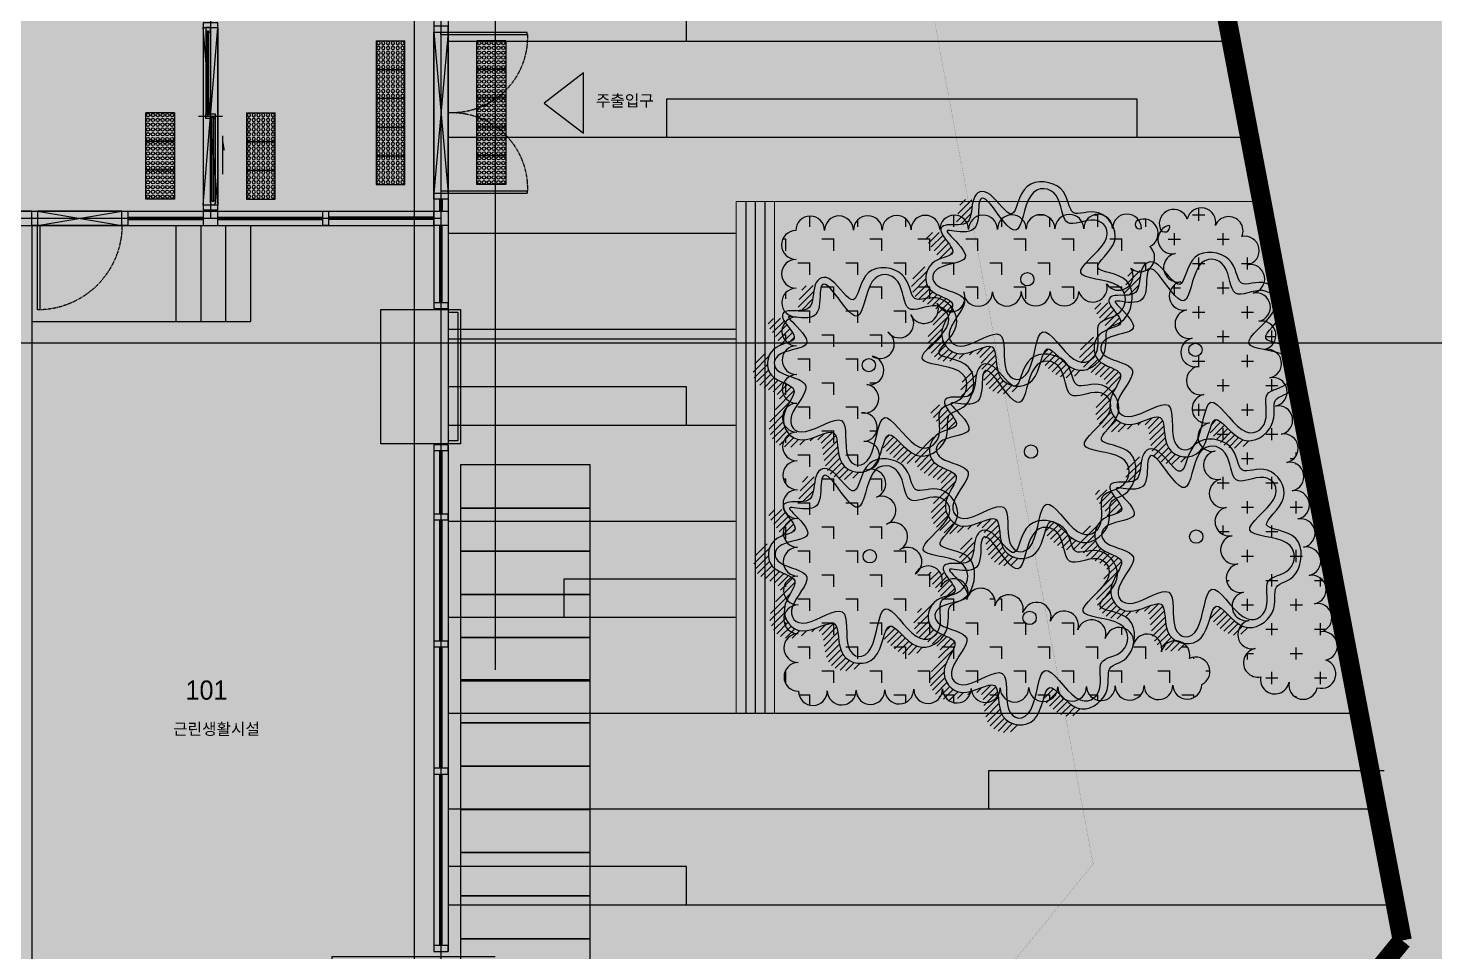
# Model space of a CAD drawing. Header units: millimetres. Extents: x -223175 to 287756, y -120611 to 352956.
# Drawn here: x 161800 to 176454, y 256287 to 265913 of the extents above; entities that cross this region are included whole.
import ezdxf
from ezdxf.enums import TextEntityAlignment as Align

# ---------------------------------------------------------------- set-up
doc = ezdxf.new("R2010")
doc.units = ezdxf.units.MM
doc.header["$LTSCALE"] = 50
for name, pattern in [('CENTER2', [1.125, 0.75, -0.125, 0.125, -0.125]), ('XREF 평면도$0$CEN', [62, 60, -1, 0, -1]), ('XREF 평면도$0$CENTER', [50.8, 31.75, -6.35, 6.35, -6.35]), ('XREF 평면도$0$DASHEDX2', [38.1, 25.4, -12.7]), ('XREF 평면도$0$HIDDEN', [0.375, 0.25, -0.125]), ('XREF 평면도$0$PHANTOM', [25, 20, -1, 1, -1, 1, -1])]:
    doc.linetypes.add(name, pattern=pattern)
for name, color, linetype in [('A-TEXT-1', 3, 'Continuous'), ('I-CL-OPEN', 1, 'Continuous'), ('I-FL-DOOR', 4, 'Continuous'), ('I-SOLID(제외영역)', 253, 'Continuous'), ('XREF 평면도$0$0-조경ha', 251, 'Continuous'), ('XREF 평면도$0$_관목_Out', 8, 'Continuous'), ('XREF 평면도$0$_관목_Plant', 42, 'Continuous'), ('XREF 평면도$0$_교목_Plant', 7, 'Continuous'), ('XREF 평면도$0$CEN', 1, 'XREF 평면도$0$CEN'), ('XREF 평면도$0$CENTER', 14, 'XREF 평면도$0$CENTER'), ('XREF 평면도$0$CON', 2, 'Continuous'), ('XREF 평면도$0$DOOR', 4, 'Continuous'), ('XREF 평면도$0$F_HAT', 8, 'Continuous'), ('XREF 평면도$0$FIN', 11, 'Continuous'), ('XREF 평면도$0$LX-XXXX', 11, 'Continuous'), ('XREF 평면도$0$SITE', 1, 'XREF 평면도$0$PHANTOM'), ('XREF 평면도$0$tc-s', 7, 'Continuous'), ('XREF 평면도$0$wal1', 4, 'Continuous'), ('XREF 평면도$0$WG', 4, 'Continuous'), ('XREF 평면도$0$WID', 4, 'Continuous'), ('XREF 평면도$0$건축한계선', 2, 'XREF 평면도$0$DASHEDX2'), ('XREF 평면도$0$재료분리대', 9, 'Continuous'), ('XREF 평면도$0$점자경고블럭', 7, 'Continuous'), ('XREF 평면도$0$점자블럭', 8, 'Continuous'), ('XREF 평면도$0$점자유도블럭', 7, 'Continuous'), ('주변', 7, 'Continuous')]:
    doc.layers.add(name, color=color, linetype=linetype)
doc.layers.add('XREF 평면도$0$0-조경pl', color=6, linetype='Continuous', lineweight=0)
doc.layers.add('XREF 평면도$0$0개선도로', color=7, linetype='Continuous', lineweight=0)
doc.styles.add('YE-TEXT', font='HY울릉도l.ttf')

# ---------------------------------------------------------------- blocks, each defined once
blk = doc.blocks.new('XREF 평면도$0$TL000031_1')
at = {"layer": 'XREF 평면도$0$tc-s'}
h = blk.add_hatch(dxfattribs=at)
h.set_pattern_fill('ANSI31', color=256, scale=0.007, angle=90, style=0)
h.set_pattern_definition([(135, (-78.947664, -14.138037), (-0.015715448, -0.015715448), [])])
h.paths.add_polyline_path([(0.5379, -0.1449), (0.5423, -0.124), (0.5424, -0.1027), (0.538, -0.0818), (0.529, -0.0624), (0.5151, -0.0455), (0.5066, -0.0393), (0.5065, -0.0558), (0.5022, -0.0767), (0.4938, -0.0961), (0.4816, -0.113), (0.4659, -0.1265), (0.4469, -0.1359), (0.4257, -0.1419), (0.4035, -0.1456), (0.3816, -0.148), (0.3611, -0.1503), (0.3433, -0.1535), (0.3293, -0.1586), (0.3204, -0.1667), (0.3173, -0.1786), (0.3191, -0.1938), (0.3243, -0.2118), (0.3316, -0.2318), (0.3396, -0.253), (0.3469, -0.2749), (0.352, -0.2967), (0.3537, -0.3177), (0.3508, -0.3372), (0.3436, -0.355), (0.3328, -0.3706), (0.319, -0.3837), (0.3028, -0.394), (0.285, -0.4011), (0.266, -0.4046), (0.2466, -0.4043), (0.2274, -0.4), (0.2086, -0.3928), (0.1904, -0.3837), (0.1731, -0.3741), (0.1568, -0.3652), (0.1419, -0.3582), (0.1285, -0.3544), (0.1169, -0.3549), (0.1072, -0.3605), (0.0988, -0.3706), (0.0914, -0.384), (0.0842, -0.3996), (0.0769, -0.4162), (0.0688, -0.4327), (0.0594, -0.448), (0.0481, -0.4609), (0.0347, -0.4706), (0.0194, -0.4769), (0.003, -0.48), (-0.0139, -0.4801), (-0.0306, -0.4772), (-0.0466, -0.4715), (-0.0612, -0.4631), (-0.0701, -0.4554), (-0.0676, -0.4626), (-0.0623, -0.4776), (-0.0559, -0.4928), (-0.048, -0.5074), (-0.038, -0.5205), (-0.0254, -0.5313), (-0.0108, -0.5397), (0.0051, -0.5454), (0.0219, -0.5483), (0.0388, -0.5482), (0.0552, -0.5451), (0.0704, -0.5388), (0.0839, -0.5291), (0.0952, -0.5162), (0.1046, -0.5009), (0.1127, -0.4844), (0.12, -0.4678), (0.1271, -0.4522), (0.1346, -0.4388), (0.1429, -0.4287), (0.1527, -0.4231), (0.1643, -0.4226), (0.1777, -0.4265), (0.1926, -0.4335), (0.2088, -0.4424), (0.2261, -0.4519), (0.2443, -0.461), (0.2631, -0.4682), (0.2824, -0.4725), (0.3018, -0.4728), (0.3207, -0.4693), (0.3386, -0.4622), (0.3547, -0.4519), (0.3685, -0.4388), (0.3793, -0.4232), (0.3865, -0.4055), (0.3894, -0.3859), (0.3878, -0.3649), (0.3826, -0.3431), (0.3753, -0.3212), (0.3673, -0.3), (0.36, -0.28), (0.3548, -0.2621), (0.353, -0.2468), (0.3561, -0.2349), (0.3651, -0.2268), (0.3791, -0.2217), (0.3969, -0.2185), (0.4174, -0.2163), (0.4393, -0.2138), (0.4614, -0.2101), (0.4826, -0.2041), (0.5016, -0.1947), (0.5174, -0.1812), (0.5295, -0.1643)])
h.paths.add_polyline_path([(-0.1034, -0.3944), (-0.1082, -0.3805), (-0.1132, -0.3686), (-0.1187, -0.3596), (-0.1255, -0.3542), (-0.1338, -0.3533), (-0.1435, -0.356), (-0.1543, -0.3616), (-0.1657, -0.3692), (-0.1774, -0.3779), (-0.1892, -0.3869), (-0.2005, -0.3953), (-0.2112, -0.4022), (-0.2222, -0.4076), (-0.2222, -0.4103), (-0.2222, -0.4238), (-0.2222, -0.4366), (-0.2214, -0.4481), (-0.2196, -0.4579), (-0.2167, -0.4659), (-0.2126, -0.4719), (-0.2074, -0.4758), (-0.201, -0.4778), (-0.1936, -0.4775), (-0.185, -0.4751), (-0.1754, -0.4704), (-0.1648, -0.4635), (-0.1534, -0.4551), (-0.1417, -0.4461), (-0.1299, -0.4374), (-0.1185, -0.4298), (-0.1078, -0.4242), (-0.0981, -0.4215), (-0.0927, -0.4221), (-0.098, -0.4093)])
h.paths.add_polyline_path([(-0.2593, -0.3149), (-0.2617, -0.3024), (-0.2661, -0.2913), (-0.2727, -0.2822), (-0.2821, -0.2754), (-0.2937, -0.2705), (-0.3071, -0.2672), (-0.3216, -0.2647), (-0.3367, -0.2627), (-0.3518, -0.2606), (-0.3663, -0.2579), (-0.3731, -0.256), (-0.3744, -0.258), (-0.379, -0.2705), (-0.3801, -0.282), (-0.3781, -0.2926), (-0.3732, -0.302), (-0.3656, -0.3102), (-0.3558, -0.317), (-0.344, -0.3223), (-0.3306, -0.3261), (-0.316, -0.3288), (-0.3009, -0.3309), (-0.2858, -0.3329), (-0.2713, -0.3354), (-0.258, -0.3388), (-0.2582, -0.3283)])
h.paths.add_polyline_path([(0.4664, 0.1766), (0.4659, 0.1973), (0.4609, 0.2175), (0.4521, 0.2366), (0.4402, 0.2542), (0.4302, 0.2651), (0.4307, 0.2448), (0.426, 0.2241), (0.4158, 0.2039), (0.4014, 0.1845), (0.3848, 0.1659), (0.3677, 0.1485), (0.3518, 0.1324), (0.3391, 0.1178), (0.3312, 0.105), (0.3301, 0.094), (0.3368, 0.085), (0.3504, 0.0774), (0.369, 0.0706), (0.3881, 0.0647), (0.4034, 0.0803), (0.4206, 0.0977), (0.4372, 0.1163), (0.4515, 0.1357), (0.4617, 0.1559)])
at = {"color": 0}
for points in [[(0.1754, 0.4703), (0.1581, 0.4803), (0.1378, 0.4883), (0.1155, 0.4939), (0.0921, 0.4966), (0.0688, 0.4961), (0.0465, 0.492), (0.0262, 0.4839), (0.0088, 0.4714), (-0.0048, 0.4545), (-0.0153, 0.4343), (-0.0234, 0.4125), (-0.0299, 0.3906), (-0.0355, 0.3701), (-0.0412, 0.3527), (-0.0476, 0.3399), (-0.0556, 0.3332), (-0.0658, 0.3337), (-0.0782, 0.3402), (-0.0924, 0.3511), (-0.1083, 0.3648), (-0.1257, 0.3795), (-0.1442, 0.3937), (-0.1638, 0.4056), (-0.184, 0.4136), (-0.2048, 0.4165), (-0.2254, 0.4145), (-0.2454, 0.4082), (-0.2641, 0.3985), (-0.281, 0.3858), (-0.2954, 0.3709), (-0.3068, 0.3544), (-0.3145, 0.337), (-0.3184, 0.3194), (-0.319, 0.3019), (-0.3176, 0.2847), (-0.315, 0.2684), (-0.3126, 0.2532), (-0.3111, 0.2394), (-0.3118, 0.2273), (-0.3157, 0.2174), (-0.3235, 0.2097), (-0.3347, 0.2036), (-0.3485, 0.1985), (-0.3642, 0.1934), (-0.3807, 0.1876), (-0.3975, 0.1803), (-0.4135, 0.1708), (-0.4281, 0.1582), (-0.4405, 0.1421), (-0.4503, 0.123), (-0.4572, 0.102), (-0.461, 0.0799), (-0.4613, 0.0576), (-0.458, 0.036), (-0.4507, 0.016), (-0.4391, -0.0014), (-0.4232, -0.0157), (-0.4043, -0.0272), (-0.3838, -0.0365), (-0.3632, -0.0443), (-0.344, -0.0513), (-0.3277, -0.058), (-0.3158, -0.0653), (-0.3097, -0.0736), (-0.3105, -0.0835), (-0.3172, -0.0948), (-0.3284, -0.1073), (-0.3426, -0.1206), (-0.3585, -0.1345), (-0.3746, -0.1487), (-0.3895, -0.1628), (-0.4017, -0.1766), (-0.4101, -0.1898), (-0.4147, -0.2023), (-0.4159, -0.2138), (-0.4138, -0.2244), (-0.4089, -0.2338), (-0.4014, -0.242), (-0.3916, -0.2488), (-0.3798, -0.2541), (-0.3663, -0.2579), (-0.3518, -0.2606), (-0.3367, -0.2627), (-0.3216, -0.2647), (-0.3071, -0.2672), (-0.2937, -0.2705), (-0.2821, -0.2754), (-0.2727, -0.2822), (-0.2661, -0.2913), (-0.2617, -0.3024), (-0.2593, -0.3149), (-0.2582, -0.3283), (-0.2579, -0.342), (-0.258, -0.3556), (-0.2579, -0.3684), (-0.2572, -0.3799), (-0.2554, -0.3897), (-0.2524, -0.3976), (-0.2483, -0.4036), (-0.2431, -0.4076), (-0.2368, -0.4095), (-0.2293, -0.4093), (-0.2208, -0.4069), (-0.2112, -0.4022), (-0.2005, -0.3953), (-0.1892, -0.3869), (-0.1774, -0.3779), (-0.1657, -0.3692), (-0.1543, -0.3616), (-0.1435, -0.356), (-0.1338, -0.3533), (-0.1255, -0.3542), (-0.1187, -0.3596), (-0.1132, -0.3686), (-0.1082, -0.3805), (-0.1034, -0.3944), (-0.098, -0.4093), (-0.0917, -0.4246), (-0.0838, -0.4392), (-0.0737, -0.4523), (-0.0612, -0.4631), (-0.0466, -0.4715), (-0.0306, -0.4772), (-0.0139, -0.4801), (0.003, -0.48), (0.0194, -0.4769), (0.0347, -0.4706), (0.0481, -0.4609), (0.0594, -0.448), (0.0688, -0.4327), (0.0769, -0.4162), (0.0842, -0.3996), (0.0914, -0.384), (0.0988, -0.3706), (0.1072, -0.3605), (0.1169, -0.3549), (0.1285, -0.3544), (0.1419, -0.3582), (0.1568, -0.3652), (0.1731, -0.3741), (0.1904, -0.3837), (0.2086, -0.3928), (0.2274, -0.4), (0.2466, -0.4043), (0.266, -0.4046), (0.285, -0.4011), (0.3028, -0.394), (0.319, -0.3837), (0.3328, -0.3706), (0.3436, -0.355), (0.3508, -0.3372), (0.3537, -0.3177), (0.352, -0.2967), (0.3469, -0.2749), (0.3396, -0.253), (0.3316, -0.2318), (0.3243, -0.2118), (0.3191, -0.1938), (0.3173, -0.1786), (0.3204, -0.1667), (0.3293, -0.1586), (0.3433, -0.1535), (0.3611, -0.1503), (0.3816, -0.148), (0.4035, -0.1456), (0.4257, -0.1419), (0.4469, -0.1359), (0.4659, -0.1265), (0.4816, -0.113), (0.4938, -0.0961), (0.5022, -0.0767), (0.5065, -0.0558), (0.5066, -0.0344), (0.5023, -0.0136), (0.4932, 0.0058), (0.4793, 0.0227), (0.4607, 0.0364), (0.4386, 0.0474), (0.4148, 0.0562), (0.3911, 0.0637), (0.369, 0.0706), (0.3504, 0.0774), (0.3368, 0.085), (0.3301, 0.094), (0.3312, 0.105), (0.3391, 0.1178), (0.3518, 0.1324), (0.3677, 0.1485), (0.3848, 0.1659), (0.4014, 0.1845), (0.4158, 0.2039), (0.426, 0.2241), (0.4307, 0.2448), (0.4302, 0.2655), (0.4251, 0.2857), (0.4163, 0.3048), (0.4044, 0.3224), (0.3902, 0.3379), (0.3742, 0.3508), (0.3573, 0.3606), (0.34, 0.367), (0.3228, 0.3705), (0.306, 0.3721), (0.2899, 0.3725), (0.2748, 0.3726), (0.2611, 0.3732), (0.2491, 0.3752), (0.2391, 0.3793), (0.2313, 0.3863), (0.225, 0.3956), (0.2194, 0.4069), (0.2139, 0.4194), (0.2075, 0.4325), (0.1994, 0.4458), (0.189, 0.4586)], [(0.1548, 0.4399), (0.1418, 0.4503), (0.1264, 0.4582), (0.1096, 0.4631), (0.092, 0.4646), (0.0744, 0.4622), (0.0576, 0.4555), (0.0422, 0.444), (0.0292, 0.4273), (0.0189, 0.4053), (0.011, 0.3796), (0.0045, 0.3519), (-0.0011, 0.3244), (-0.0067, 0.2988), (-0.0131, 0.2771), (-0.0209, 0.2613), (-0.031, 0.2532), (-0.0438, 0.254), (-0.0592, 0.2626), (-0.0765, 0.277), (-0.0955, 0.2951), (-0.1155, 0.3152), (-0.1361, 0.3351), (-0.1568, 0.353), (-0.1772, 0.367), (-0.1968, 0.3755), (-0.2151, 0.3786), (-0.232, 0.3771), (-0.2469, 0.3714), (-0.2595, 0.3622), (-0.2695, 0.35), (-0.2765, 0.3355), (-0.2802, 0.3192), (-0.2804, 0.3018), (-0.278, 0.2837), (-0.274, 0.2655), (-0.2695, 0.2476), (-0.2657, 0.2306), (-0.2635, 0.2148), (-0.2641, 0.201), (-0.2685, 0.1894), (-0.2775, 0.1805), (-0.2904, 0.1736), (-0.3063, 0.1682), (-0.3242, 0.1634), (-0.3431, 0.1586), (-0.362, 0.153), (-0.38, 0.146), (-0.3961, 0.1367), (-0.4095, 0.1248), (-0.4196, 0.1106), (-0.4262, 0.0948), (-0.429, 0.0781), (-0.4276, 0.0612), (-0.4218, 0.0448), (-0.4112, 0.0294), (-0.3955, 0.0159), (-0.3748, 0.0045), (-0.3505, -0.0049), (-0.3244, -0.0131), (-0.2985, -0.0205), (-0.2744, -0.0279), (-0.2542, -0.0357), (-0.2394, -0.0445), (-0.2321, -0.055), (-0.2335, -0.0675), (-0.2423, -0.0818), (-0.2569, -0.0972), (-0.2756, -0.1133), (-0.2965, -0.1297), (-0.3181, -0.1457), (-0.3384, -0.1609), (-0.3559, -0.1747), (-0.3691, -0.1868), (-0.378, -0.1972), (-0.3827, -0.2059), (-0.3838, -0.2132), (-0.3813, -0.219), (-0.3756, -0.2235), (-0.3669, -0.2268), (-0.3557, -0.2291), (-0.3421, -0.2304), (-0.3269, -0.2312), (-0.3107, -0.2319), (-0.2942, -0.2331), (-0.2782, -0.2352), (-0.2633, -0.2387), (-0.2502, -0.2441), (-0.2397, -0.2518), (-0.2322, -0.2621), (-0.2274, -0.2746), (-0.2249, -0.2886), (-0.2242, -0.3034), (-0.2248, -0.3184), (-0.2262, -0.3329), (-0.228, -0.3463), (-0.2296, -0.3579), (-0.2307, -0.3671), (-0.231, -0.3739), (-0.2302, -0.3782), (-0.2283, -0.38), (-0.2249, -0.3793), (-0.22, -0.3761), (-0.2132, -0.3703), (-0.2044, -0.3621), (-0.1936, -0.3515), (-0.1811, -0.3394), (-0.1676, -0.3269), (-0.1535, -0.315), (-0.1394, -0.3048), (-0.1259, -0.2973), (-0.1135, -0.2936), (-0.1028, -0.2947), (-0.0942, -0.3013), (-0.0872, -0.3126), (-0.0815, -0.3276), (-0.0766, -0.345), (-0.0718, -0.3637), (-0.0668, -0.3827), (-0.061, -0.4007), (-0.0539, -0.4167), (-0.0452, -0.4296), (-0.0351, -0.4393), (-0.0241, -0.4455), (-0.0125, -0.4483), (-0.0007, -0.4476), (0.0108, -0.4432), (0.0217, -0.4351), (0.0315, -0.4231), (0.0399, -0.4075), (0.0474, -0.3893), (0.0543, -0.3697), (0.0612, -0.3502), (0.0685, -0.332), (0.0767, -0.3163), (0.0863, -0.3046), (0.0978, -0.2981), (0.1115, -0.2977), (0.127, -0.3025), (0.1441, -0.3112), (0.1623, -0.3223), (0.1813, -0.3347), (0.2005, -0.347), (0.2196, -0.3577), (0.2382, -0.3657), (0.2558, -0.3698), (0.2721, -0.3699), (0.2865, -0.3664), (0.2986, -0.3592), (0.308, -0.3487), (0.3141, -0.3351), (0.3165, -0.3185), (0.3147, -0.2991), (0.3086, -0.2772), (0.2994, -0.2537), (0.2886, -0.2295), (0.2777, -0.2055), (0.2682, -0.1826), (0.2615, -0.1617), (0.2592, -0.1438), (0.2628, -0.1297), (0.2733, -0.1202), (0.2897, -0.1144), (0.3106, -0.1113), (0.3345, -0.1099), (0.3601, -0.1091), (0.3857, -0.1079), (0.41, -0.1052), (0.4316, -0.0999), (0.4492, -0.0914), (0.4623, -0.0801), (0.4708, -0.0667), (0.4744, -0.052), (0.4728, -0.0367), (0.4659, -0.0215), (0.4534, -0.0073), (0.4352, 0.0052), (0.4112, 0.0156), (0.3833, 0.0242), (0.3535, 0.0317), (0.3239, 0.0386), (0.2965, 0.0456), (0.2734, 0.0533), (0.2567, 0.0624), (0.2484, 0.0735), (0.25, 0.0871), (0.2599, 0.1028), (0.2761, 0.1203), (0.2966, 0.1392), (0.3191, 0.159), (0.3415, 0.1794), (0.3619, 0.1998), (0.378, 0.22), (0.3882, 0.2395), (0.3927, 0.2579), (0.3922, 0.2751), (0.3874, 0.2906), (0.3788, 0.3043), (0.3671, 0.3158), (0.3531, 0.3248), (0.3373, 0.331), (0.3205, 0.3344), (0.303, 0.3355), (0.2853, 0.3352), (0.268, 0.3343), (0.2515, 0.3335), (0.2362, 0.3337), (0.2227, 0.3357), (0.2113, 0.3403), (0.2025, 0.348), (0.1955, 0.3585), (0.1898, 0.3709), (0.1846, 0.3848), (0.1792, 0.3993), (0.1729, 0.4137), (0.165, 0.4275)]]:
    blk.add_lwpolyline(points, close=True, dxfattribs=at)
blk.add_circle((0, 0), 0.0315)
blk = doc.blocks.new('XREF 평면도$0$1층조경')
at = {"layer": 'XREF 평면도$0$_관목_Plant'}
h = blk.add_hatch(dxfattribs=at)
h.set_pattern_fill('KYOPCHOL', color=256, scale=1000, style=0)
h.set_pattern_definition([(0, (-71433.13, -101284.68), (250, 250), [125, -375]), (90, (-71308.13, -101409.68), (-250, 250), [125, -375])])
edge = h.paths.add_edge_path()
edge.add_arc((101814, 162440), 150, 0.3671, 180.3671)
edge.add_arc((101514, 162438), 150, 0.3671, 180.3671)
edge.add_arc((101214, 162436), 150, 0.3671, 180.3671)
edge.add_arc((100914, 162434), 150, 0.3671, 180.3671)
edge.add_arc((100614, 162432), 150, 0.3671, 180.3671)
edge.add_arc((100314, 162430), 150, 0.3671, 180.3671)
edge.add_arc((100014, 162429), 150, 0.3671, 180.3671)
edge.add_arc((99714, 162427), 150, 0.3671, 180.3671)
edge.add_arc((99414, 162425), 150, 0.3671, 180.3671)
edge.add_arc((99114, 162423), 150, 0.3671, 180.3671)
edge.add_arc((98814, 162421), 150, 0.3671, 180.3671)
edge.add_arc((98514, 162419), 150, 0.3671, 180.3671)
edge.add_arc((98365, 162268), 150, 90.3387, 270.3387)
edge.add_arc((98366, 161968), 150, 90.3387, 270.3387)
edge.add_arc((98368, 161668), 150, 90.3387, 270.3387)
edge.add_arc((98370, 161368), 150, 90.3387, 270.3387)
edge.add_arc((98372, 161068), 150, 90.3387, 270.3387)
edge.add_arc((98374, 160768), 150, 90.3387, 270.3387)
edge.add_arc((98375, 160468), 150, 90.3387, 270.3387)
edge.add_arc((98377, 160168), 150, 90.3387, 270.3387)
edge.add_arc((98379, 159868), 150, 90.3387, 270.3387)
edge.add_arc((98381, 159568), 150, 90.3387, 270.3387)
edge.add_arc((98382, 159268), 150, 90.3387, 270.3387)
edge.add_arc((98384, 158968), 150, 90.3387, 270.3387)
edge.add_arc((98386, 158668), 150, 90.3387, 270.3387)
edge.add_arc((98388, 158368), 150, 90.3387, 270.3387)
edge.add_arc((98390, 158068), 150, 90.3387, 270.3387)
edge.add_arc((98391, 157768), 150, 90.3387, 270.3387)
edge.add_arc((98542, 157621), 150, 180.9566, 0.9566)
edge.add_arc((98842, 157626), 150, 180.9566, 0.9566)
edge.add_arc((99142, 157631), 150, 180.9566, 0.9566)
edge.add_arc((99442, 157636), 150, 180.9566, 0.9566)
edge.add_arc((99742, 157641), 150, 180.9566, 0.9566)
edge.add_arc((100042, 157646), 150, 180.9566, 0.9566)
edge.add_arc((100342, 157651), 150, 180.9566, 0.9566)
edge.add_arc((100642, 157656), 150, 180.9566, 0.9566)
edge.add_arc((100942, 157661), 150, 180.9566, 0.9566)
edge.add_arc((101242, 157666), 150, 180.9566, 0.9566)
edge.add_arc((101542, 157671), 150, 180.9566, 0.9566)
edge.add_arc((101842, 157676), 150, 180.9566, 0.9566)
edge.add_arc((102142, 157681), 150, 180.9566, 0.9566)
edge.add_arc((102442, 157686), 150, 180.9566, 0.9566)
edge.add_arc((102528, 157824), 150, 295.2582, 115.2582)
edge.add_arc((102318, 157994), 150, 346.6589, 166.6589)
edge.add_arc((102026, 158063), 150, 346.6589, 166.6589)
edge.add_arc((101734, 158133), 150, 346.6589, 166.6589)
edge.add_arc((101445, 158213), 150, 342.3303, 162.3303)
edge.add_arc((101159, 158304), 150, 342.3303, 162.3303)
edge.add_arc((100873, 158395), 150, 342.3303, 162.3303)
edge.add_arc((100584, 158474), 150, 347.1365, 167.1365)
edge.add_arc((100292, 158540), 150, 347.1365, 167.1365)
edge.add_arc((100011, 158640), 150, 333.716, 153.716)
edge.add_arc((99742, 158773), 150, 333.716, 153.716)
edge.add_arc((99528, 158967), 150, 302.1678, 122.1678)
edge.add_arc((99379, 159227), 150, 297.4202, 117.4202)
edge.add_arc((99257, 159500), 150, 290.5985, 110.5985)
edge.add_arc((99151, 159781), 150, 290.5985, 110.5985)
edge.add_arc((99086, 160071), 150, 274.6712, 94.6712)
edge.add_arc((99062, 160370), 150, 274.6712, 94.6712)
edge.add_arc((99077, 160667), 150, 259.6262, 79.6262)
edge.add_arc((99131, 160962), 150, 259.6262, 79.6262)
edge.add_arc((99240, 161235), 150, 236.7429, 56.7429)
edge.add_arc((99442, 161451), 150, 217.0205, 37.0205)
edge.add_arc((99699, 161601), 150, 203.35, 23.35)
edge.add_arc((99975, 161720), 150, 203.35, 23.35)
edge.add_arc((100263, 161780), 150, 180.3813, 0.3813)
edge.add_arc((100563, 161782), 150, 180.3813, 0.3813)
edge.add_arc((100863, 161783), 150, 180.0279, 0.0279)
edge.add_arc((101163, 161783), 150, 180.0279, 0.0279)
edge.add_arc((101457, 161823), 150, 195.5378, 15.5378)
edge.add_arc((101727, 161946), 150, 213.1033, 33.1033)
edge.add_arc((101952, 162140), 150, 228.5874, 48.5874)
edge.add_arc((101988, 162388), 150, 294.9167, 114.9167)
edge.add_arc((101944, 162483), 46, 114.9167, 294.9167)
h = blk.add_hatch(dxfattribs=at)
h.set_pattern_fill('CROSS', color=256, scale=40, style=0)
h.set_pattern_definition([(0, (-71433.13, -101284.68), (254, 254), [127, -381]), (90, (-71369.63, -101348.18), (-254, 254), [127, -381])])
edge = h.paths.add_edge_path()
edge.add_arc((102286, 162326), 150, 101.4213, 281.4213)
edge.add_arc((102346, 162032), 150, 101.4213, 281.4213)
edge.add_arc((102405, 161738), 150, 101.4213, 281.4213)
edge.add_arc((102465, 161444), 150, 101.4213, 281.4213)
edge.add_arc((102524, 161150), 150, 101.4213, 281.4213)
edge.add_arc((102583, 160856), 150, 101.4213, 281.4213)
edge.add_arc((102643, 160562), 150, 101.4213, 281.4213)
edge.add_arc((102702, 160268), 150, 101.4213, 281.4213)
edge.add_arc((102762, 159974), 150, 101.4213, 281.4213)
edge.add_arc((102821, 159680), 150, 101.4213, 281.4213)
edge.add_arc((102880, 159386), 150, 101.4213, 281.4213)
edge.add_arc((102940, 159092), 150, 101.4213, 281.4213)
edge.add_arc((102999, 158797), 150, 101.4213, 281.4213)
edge.add_arc((103059, 158503), 150, 101.4213, 281.4213)
edge.add_arc((103118, 158209), 150, 101.4213, 281.4213)
edge.add_arc((103177, 157915), 150, 101.4213, 281.4213)
edge.add_arc((103354, 157740), 150, 169.1289, 349.1289)
edge.add_arc((103649, 157683), 150, 169.1289, 349.1289)
edge.add_arc((103841, 157798), 150, 252.7234, 72.7234)
edge.add_arc((103856, 158089), 150, 281.1946, 101.1946)
edge.add_arc((103798, 158383), 150, 281.1946, 101.1946)
edge.add_arc((103740, 158677), 150, 281.1946, 101.1946)
edge.add_arc((103682, 158972), 150, 281.1946, 101.1946)
edge.add_arc((103623, 159266), 150, 281.1946, 101.1946)
edge.add_arc((103565, 159560), 150, 281.1946, 101.1946)
edge.add_arc((103507, 159854), 150, 281.1946, 101.1946)
edge.add_arc((103449, 160149), 150, 281.1946, 101.1946)
edge.add_arc((103390, 160443), 150, 281.1946, 101.1946)
edge.add_arc((103332, 160737), 150, 281.1946, 101.1946)
edge.add_arc((103274, 161032), 150, 281.1946, 101.1946)
edge.add_arc((103216, 161326), 150, 281.1946, 101.1946)
edge.add_arc((103157, 161620), 150, 281.1946, 101.1946)
edge.add_arc((103099, 161915), 150, 281.1946, 101.1946)
edge.add_arc((103041, 162209), 150, 281.1946, 101.1946)
edge.add_arc((102873, 162414), 150, 337.4035, 157.4035)
edge.add_arc((102588, 162504), 150, 347.4097, 167.4097)
edge.add_arc((102300, 162488), 150, 18.8759, 198.8759)
edge.add_arc((102207, 162456), 52, 198.8759, 18.8759)
at = {"layer": 'XREF 평면도$0$0-조경ha'}
for p, q in [((97842, 162722), (97842, 157391)), ((97942, 162722), (97942, 157391)), ((98042, 162722), (98042, 157391))]:
    blk.add_line(p, q, dxfattribs=at)
for points in [[(97227, 164391), (97227, 164791), (94742, 164791)], [(94741, 164391), (102868, 164391)], [(97020, 163391), (97020, 163791), (101915, 163791), (101915, 163391)], [(94741, 163391), (103055, 163391)], [(94741, 162391), (97742, 162391)], [(94741, 161391), (97742, 161391)], [(97227, 160391), (97227, 160791), (94741, 160791)], [(94741, 160391), (97742, 160391)], [(94741, 159391), (97742, 159391)], [(95952, 158391), (95952, 158791), (97742, 158791)], [(94741, 158391), (97742, 158391)], [(94741, 157391), (104209, 157391)], [(100375, 156391), (100375, 156791), (104494, 156791)], [(94741, 156391), (104407, 156391)], [(97227, 155391), (97227, 155791), (94741, 155791)], [(94741, 155391), (104607, 155391)]]:
    blk.add_lwpolyline(points, dxfattribs=at)
at = {"layer": 'XREF 평면도$0$0-조경pl'}
blk.add_line((98142, 162722), (98142, 157391), dxfattribs=at)
blk.add_lwpolyline([(103180, 162722), (97742, 162722), (97742, 157391), (104209, 157391, -0.00217)], format="xyb", close=True, dxfattribs=at)
at = {"layer": 'XREF 평면도$0$_관목_Out'}
for points in [[(101964, 162441, 1), (101664, 162439, 1), (101364, 162437, 1), (101064, 162435, 1), (100764, 162433, 1), (100464, 162431, 1), (100164, 162429, 1), (99864, 162428, 1), (99564, 162426, 1), (99264, 162424, 1), (98964, 162422, 1), (98664, 162420, 1), (98364, 162418, 1), (98364, 162418, 1), (98366, 162118, 1), (98367, 161818, 1), (98369, 161518, 1), (98371, 161218, 1), (98373, 160918, 1), (98374, 160618, 1), (98376, 160318, 1), (98378, 160018, 1), (98380, 159718, 1), (98382, 159418, 1), (98383, 159118, 1), (98385, 158818, 1), (98387, 158518, 1), (98389, 158218, 1), (98390, 157918, 1), (98392, 157618, 1), (98392, 157618, 1), (98692, 157623, 1), (98992, 157628, 1), (99292, 157633, 1), (99592, 157638, 1), (99892, 157643, 1), (100192, 157648, 1), (100492, 157653, 1), (100792, 157658, 1), (101092, 157663, 1), (101392, 157668, 1), (101692, 157673, 1), (101992, 157678, 1), (102292, 157683, 1), (102592, 157688, 1), (102592, 157688, 1), (102464, 157959, 1), (102464, 157959, 1), (102172, 158029, 1), (101880, 158098, 1), (101588, 158167, 1), (101588, 158167, 1), (101302, 158258, 1), (101016, 158349, 1), (100730, 158440, 1), (100730, 158440, 1), (100438, 158507, 1), (100145, 158574, 1), (100145, 158574, 1), (99876, 158707, 1), (99607, 158840, 1), (99607, 158840, 1), (99448, 159094, 1), (99448, 159094, 1), (99310, 159360, 1), (99310, 159360, 1), (99204, 159641, 1), (99098, 159921, 1), (99098, 159921, 1), (99074, 160220, 1), (99050, 160519, 1), (99050, 160519, 1), (99104, 160815, 1), (99158, 161110, 1), (99158, 161110, 1), (99322, 161361, 1), (99322, 161361, 1), (99562, 161541, 1), (99562, 161541, 1), (99837, 161660, 1), (100113, 161779, 1), (100113, 161779, 1), (100413, 161781, 1), (100713, 161783, 1), (100713, 161783, 1), (101013, 161783, 1), (101313, 161783, 1), (101313, 161783, 1), (101602, 161864, 1), (101602, 161864, 1), (101853, 162027, 1), (101853, 162027, 1), (102051, 162252, 1), (102051, 162252, 1), (101925, 162525, 1)], [(102257, 162473, 1), (102316, 162179, 1), (102375, 161885, 1), (102435, 161591, 1), (102494, 161297, 1), (102554, 161003, 1), (102613, 160709, 1), (102672, 160415, 1), (102732, 160121, 1), (102791, 159827, 1), (102851, 159533, 1), (102910, 159239, 1), (102969, 158945, 1), (103029, 158650, 1), (103088, 158356, 1), (103148, 158062, 1), (103207, 157768, 1), (103207, 157768, 1), (103502, 157712, 1), (103796, 157655, 1), (103796, 157655, 1), (103885, 157942, 1), (103885, 157942, 1), (103827, 158236, 1), (103769, 158530, 1), (103711, 158824, 1), (103652, 159119, 1), (103594, 159413, 1), (103536, 159707, 1), (103478, 160002, 1), (103419, 160296, 1), (103361, 160590, 1), (103303, 160885, 1), (103245, 161179, 1), (103187, 161473, 1), (103128, 161767, 1), (103070, 162062, 1), (103012, 162356, 1), (103012, 162356, 1), (102735, 162471, 1), (102735, 162471, 1), (102442, 162537, 1), (102442, 162537, 1), (102158, 162440, 1)]]:
    blk.add_lwpolyline(points, format="xyb", close=True, dxfattribs=at)
at = {"layer": 'XREF 평면도$0$_교목_Plant', "xscale": 2200, "yscale": 2200, "zscale": 2200, "rotation": 270}
for p in [(100776, 161911), (102527, 161176), (99125, 161016), (100814, 160115), (102536, 159229), (99134, 159024), (100800, 158382)]:
    blk.add_blockref('XREF 평면도$0$TL000031_1', p, dxfattribs=at)
blk = doc.blocks.new('XREF 평면도$0$자동문1')
at = {"layer": 'I-CL-OPEN'}
blk.add_lwpolyline([(72756, 61204), (74606, 61204), (72756, 61354), (74606, 61354), (72756, 61204)], dxfattribs=at)
at = {"layer": 'I-FL-DOOR', "color": 1}
blk.add_line((73681, 61154), (73681, 61404), dxfattribs=at)
at = {"layer": 'I-FL-DOOR'}
for p, q in [((74606, 61354), (72756, 61354)), ((72806, 61279), (73656, 61279)), ((73706, 61329), (74556, 61329)), ((74556, 61279), (73706, 61279)), ((72756, 61204), (74606, 61204)), ((72806, 61229), (73656, 61229))]:
    blk.add_line(p, q, dxfattribs=at)
at = {"layer": 'I-FL-DOOR', "color": 252}
blk.add_lwpolyline([(73885, 61404), (73935, 61404), (74285, 61404)], dxfattribs=at)
at = {"layer": 'I-FL-DOOR'}
for points in [[(72806, 61260), (72806, 61279), (72756, 61279), (72756, 61229), (72806, 61229), (72806, 61248)], [(73706, 61298), (73706, 61279), (73656, 61279), (73656, 61329), (73706, 61329), (73706, 61310)], [(73656, 61260), (73656, 61279), (73706, 61279), (73706, 61229), (73656, 61229), (73656, 61248)]]:
    blk.add_lwpolyline(points, dxfattribs=at)
at = {"layer": 'I-FL-DOOR', "color": 252}
for points in [[(73671, 61248), (72791, 61248), (72791, 61260), (73671, 61260)], [(74571, 61298), (73691, 61298), (73691, 61310), (74571, 61310)]]:
    blk.add_lwpolyline(points, close=True, dxfattribs=at)
at = {"layer": 'I-FL-DOOR'}
blk.add_lwpolyline([(74556, 61310), (74556, 61329), (74581, 61329, -1), (74581, 61279), (74556, 61279), (74556, 61298)], format="xyb", dxfattribs=at)
at = {"layer": 'I-FL-DOOR', "color": 252}
blk.add_solid([(73885, 61404), (74035, 61404), (73885, 61404), (74035, 61429)], dxfattribs=at)
at = {"layer": 'XREF 평면도$0$DOOR'}
for points in [[(72706, 61204), (72756, 61204), (72756, 61354), (72706, 61354)], [(74606, 61204), (74656, 61204), (74656, 61354), (74606, 61354)]]:
    blk.add_lwpolyline(points, close=True, dxfattribs=at)
blk = doc.blocks.new('XREF 평면도$0$근생출입구-2')
at = {"layer": 'I-CL-OPEN'}
blk.add_lwpolyline([(886253, 245402), (884573, 245402), (886253, 245552), (884573, 245552), (886253, 245402)], dxfattribs=at)
at = {"layer": 'I-FL-DOOR', "color": 4, "linetype": 'Continuous'}
for p, q in [((884573, 245477), (884573, 244577)), ((884598, 245477), (884573, 245477)), ((884598, 245477), (884598, 244577)), ((886228, 245477), (886228, 244577)), ((886228, 245477), (886253, 245477)), ((886253, 245477), (886253, 244577)), ((884598, 244577), (884573, 244577)), ((886228, 244577), (886253, 244577))]:
    blk.add_line(p, q, dxfattribs=at)
at = {"layer": 'I-FL-DOOR', "color": 1, "linetype": 'CENTER2', "lineweight": -3}
for centre, start, end in [((884628, 245363), 267.8766, 2.8221), ((886199, 245363), 177.1779, 272.1234)]:
    blk.add_arc(centre, 787, start, end, dxfattribs=at)
at = {"layer": 'XREF 평면도$0$WID', "elevation": 0}
for points in [[(884513, 245402), (884513, 245552), (884573, 245552), (884573, 245402)], [(886313, 245402), (886313, 245552), (886253, 245552), (886253, 245402)]]:
    blk.add_lwpolyline(points, close=True, dxfattribs=at)
at = {"layer": 'XREF 평면도$0$재료분리대'}
for p, q in [((886253, 245552), (884573, 245552)), ((886253, 245402), (884573, 245402))]:
    blk.add_line(p, q, dxfattribs=at)
blk = doc.blocks.new('XREF 평면도$0$A$C19973816')
at = {"layer": 'XREF 평면도$0$점자경고블럭', "color": 12}
for p, q in [((0, 300), (0, 0)), ((0, 300), (300, 300)), ((300, 300), (300, 0)), ((300, 0), (0, 0))]:
    blk.add_line(p, q, dxfattribs=at)
at = {"layer": 'XREF 평면도$0$점자경고블럭', "color": 253}
for centre in [(25, 275), (25, 225), (25, 175), (75, 275), (75, 225), (75, 175), (125, 275), (125, 225), (125, 175), (175, 275), (175, 225), (175, 175), (225, 275), (225, 225), (225, 175), (275, 275), (275, 225), (275, 175), (25, 125), (25, 75), (25, 25), (75, 125), (75, 75), (75, 25), (125, 125), (125, 75), (125, 25), (175, 125), (175, 75), (175, 25), (225, 125), (225, 75), (225, 25), (275, 125), (275, 75), (275, 25)]:
    blk.add_circle(centre, 17.5, dxfattribs=at)
blk = doc.blocks.new('XREF 평면도$0$장애인점자블럭')
at = {"layer": 'XREF 평면도$0$점자유도블럭', "xscale": -1, "rotation": 180}
blk.add_blockref('XREF 평면도$0$A$C19973816', (0, 0), dxfattribs=at)
blk = doc.blocks.new('XREF 평면도$0$근생문')
at = {"layer": 'I-CL-OPEN'}
blk.add_lwpolyline([(127404, 231303), (128284, 231303), (127404, 231153), (128284, 231153), (127404, 231303)], dxfattribs=at)
at = {"layer": 'I-FL-DOOR', "color": 4, "linetype": 'Continuous'}
blk.add_lwpolyline([(128259, 231153), (128259, 230273), (128284, 230273), (128284, 231153), (128259, 231153)], dxfattribs=at)
at = {"layer": 'I-FL-DOOR', "color": 1, "linetype": 'CENTER2', "lineweight": -3}
blk.add_arc((128284, 231153), 880, 180, 268.3721, dxfattribs=at)
at = {"layer": 'XREF 평면도$0$WID'}
for points in [[(127344, 231153), (127404, 231153), (127404, 231303), (127344, 231303)], [(128284, 231153), (128344, 231153), (128344, 231303), (128284, 231303)]]:
    blk.add_lwpolyline(points, close=True, dxfattribs=at)
at = {"layer": 'XREF 평면도$0$재료분리대'}
for p, q in [((128284, 231303), (127404, 231303)), ((127404, 231153), (128284, 231153))]:
    blk.add_line(p, q, dxfattribs=at)

msp = doc.modelspace()

# ---------------------------------------------------------------- hatches: boundary and pattern name
at = {"layer": 'I-SOLID(제외영역)', "ltscale": 0.5}
h = msp.add_hatch(color=253, dxfattribs=at)
h.dxf.hatch_style = 1
h.paths.add_polyline_path([(107817.9932, 312724.6809), (107817.9932, 244617.0602), (184614.5896, 244617.0602), (184614.5896, 312724.6809)])
h.paths.add_polyline_path([(143274.9138, 271631.6924), (140474.9138, 271631.6924), (140474.9138, 278831.6924), (143274.9138, 278831.6924), (143274.9138, 284356.6924), (147974.9138, 284356.6924), (147974.9138, 283111.6924), (148824.9138, 283111.6924), (148824.9138, 278581.6924), (146104.9138, 278581.6924), (146104.9138, 278331.6924), (154149.9138, 278331.6924), (154149.9138, 276381.6924), (166174.9138, 276381.6924), (166174.9138, 273881.6924), (154149.9138, 273881.6924), (154149.9138, 272131.6924), (145764.9138, 272131.6924), (145764.9138, 271881.6924), (148624.9138, 271881.6924), (148574.9138, 271756.6924), (148574.9138, 267351.6924), (147974.9138, 267351.6924), (147974.9138, 266231.6924), (145564.9138, 266231.6924), (145564.9138, 265981.6924), (143274.9138, 265981.6924), (143274.9138, 266231.6924)], flags=16)
h.paths.add_polyline_path([(132374.9138, 271631.6924), (137044.9138, 271631.6924), (137044.9138, 270991.6924), (137274.9138, 270991.6924), (137274.9138, 269231.6924), (138074.9138, 269231.6924), (138074.9138, 265981.6924), (133724.9138, 265981.6924), (133724.9138, 269031.6924), (132374.9138, 269031.6924)], flags=16)
at = {"layer": 'XREF 평면도$0$F_HAT', "ltscale": 10}
h = msp.add_hatch(dxfattribs=at)
h.set_pattern_fill('EARTH', color=256, scale=200, style=0)
h.set_pattern_definition([(0, (-162118.8, 210702.1), (1270, 1270), [1270, -1270]), (0, (-162118.8, 211178.4), (1270, 1270), [1270, -1270]), (0, (-162118.8, 211654.6), (1270, 1270), [1270, -1270]), (90, (-161960.1, 211813.4), (-1270, 1270), [1270, -1270]), (90, (-161483.8, 211813.4), (-1270, 1270), [1270, -1270]), (90, (-161007.6, 211813.4), (-1270, 1270), [1270, -1270])])
edge = h.paths.add_edge_path()
edge.add_arc((122303.7168, 296707.3663), 6000, 90, 180, ccw=False)
edge.add_line((122303.7168, 302707.3663), (165827.6734, 302707.3663))
edge.add_arc((165827.6734, 296707.3663), 6000, 7.60009137, 90, ccw=False)
edge.add_line((171774.9654, 297500.9141), (172788.1157, 290234.6073))
edge.add_line((172788.1157, 290234.6073), (178227.6237, 258587.7343))
edge.add_line((178227.6237, 258587.7343), (179127.1938, 254142.4001))
edge.add_arc((169203.4195, 252731.001), 10023.6392, 270.05453158, 8.09454977, ccw=False)
edge.add_line((169212.9595, 242707.3663), (169212.9595, 242607.3663))
edge.add_line((169212.9595, 242607.3663), (122303.7168, 242607.3663))
edge.add_line((122303.7168, 247707.3663), (122303.7168, 242707.3663))
edge.add_arc((122303.7168, 248707.3663), 6000, 180, 270, ccw=False)
edge.add_line((116303.7168, 248707.3663), (116309.7336, 266200.3281))
edge.add_arc((122288.1993, 266344.9108), 5980.2137, 125.6384541, 181.385366, ccw=False)
edge.add_line((118803.7168, 271205.0896), (118803.7168, 254450.007))
edge.add_line((118803.7168, 254450.007), (123023.5841, 250204.7065))
edge.add_line((123023.5841, 250204.7065), (171064.5974, 250204.7065))
edge.add_line((171064.5974, 250204.7065), (176114.5896, 256405.3162))
edge.add_line((176114.5896, 256405.3162), (169292.7739, 297201.4016))
edge.add_line((169292.7739, 297201.4016), (165913.8508, 300207.3663))
edge.add_line((165913.8508, 300207.3663), (123023.5841, 300226.1632))
edge.add_line((123023.5841, 300226.1632), (118808.5174, 295969.5262))
edge.add_line((118808.5174, 295969.5262), (118803.7168, 279258.2952))
edge.add_arc((122339.6839, 284163.5339), 6046.8529, 183.43849468, 234.21385338, ccw=False)
edge.add_line((116303.7168, 283800.8616), (116303.7168, 296707.3663))

# ---------------------------------------------------------------- linework, layer by layer
for p, q in [((163337.4138, 263856.6924), (163337.4138, 262856.6924)), ((163597.4138, 263856.6924), (163597.4138, 262856.6924)), ((163857.4138, 263856.6924), (163857.4138, 262856.6924)), ((164117.4138, 263856.6924), (164117.4138, 262856.6924)), ((161837.4138, 262856.6924), (164117.4138, 262856.6924))]:
    msp.add_line(p, q)
at = {"color": 3, "linetype": 'XREF 평면도$0$HIDDEN', "ltscale": 700, "elevation": 0.0001}
msp.add_lwpolyline([(124684.9153, 297041.6924), (164964.9153, 297041.6924), (164964.9153, 294226.6924), (166664.9153, 294226.6924), (166664.9153, 256236.6924), (164964.9153, 256236.6924), (164964.9153, 253421.6924), (124684.9153, 253421.6924), (124684.9153, 256236.6924), (122984.9153, 256236.6924), (122984.9153, 294226.6924), (124684.9153, 294226.6924)], close=True, dxfattribs=at)
at = {"layer": 'XREF 평면도$0$0-조경ha', "ltscale": 5}
msp.add_lwpolyline([(166174.5017, 262675.6264), (169174.9138, 262675.6264)], dxfattribs=at)
at = {"layer": 'XREF 평면도$0$0개선도로'}
msp.add_lwpolyline([(179743.6305, 254867.7989, -0.0174272375), (172518.3769, 297600.1076)], format="xyb", dxfattribs=at)
msp.add_arc((788955.1903, 379851.3397), 622650, 187.6000913681, 191.5937157227, dxfattribs=at)
at = {"layer": 'XREF 평면도$0$CEN', "color": 1, "ltscale": 300}
for p, q in [((165824.9138, 244704.7065), (165824.9138, 305726.1632)), ((165824.9138, 244704.7065), (165824.9138, 305726.1632)), ((113279.1227, 262631.6924), (181614.5896, 262631.6924)), ((113279.1227, 262631.6924), (181614.5896, 262631.6924))]:
    msp.add_line(p, q, dxfattribs=at)
at = {"layer": 'XREF 평면도$0$CENTER', "linetype": 'Continuous'}
for p, q in [((166099.9138, 295356.6924), (166099.9138, 254806.6924)), ((163699.9138, 266056.6924), (163699.9138, 263931.6924)), ((163699.9138, 266056.6924), (163699.9138, 263931.6924)), ((123549.9138, 263931.6924), (166099.9138, 263931.6924))]:
    msp.add_line(p, q, dxfattribs=at)
at = {"layer": 'XREF 평면도$0$CON'}
msp.add_lwpolyline([(166174.9138, 262981.6924), (166174.9138, 261581.6924), (165474.9138, 261581.6924), (165474.9138, 262981.6924)], close=True, dxfattribs=at)
at = {"layer": 'XREF 평면도$0$FIN'}
for points in [[(166174.9138, 262981.6924), (166304.9138, 262981.6924), (166304.9138, 261581.6924), (166174.9138, 261581.6924)], [(166174.9138, 262951.6924), (166274.9138, 262951.6924), (166274.9138, 261611.6924), (166174.9138, 261611.6924)]]:
    msp.add_lwpolyline(points, dxfattribs=at)
at = {"layer": 'XREF 평면도$0$LX-XXXX', "color": 6}
for points in [[(166304.9138, 260911.0222), (167655.3499, 260911.0222), (167655.3499, 261361.0222), (166304.9138, 261361.0222)], [(166304.9138, 260461.0222), (167655.3499, 260461.0222), (167655.3499, 260911.0222), (166304.9138, 260911.0222)], [(166304.9138, 260011.0222), (167655.3499, 260011.0222), (167655.3499, 260461.0222), (166304.9138, 260461.0222)], [(166304.9138, 259561.0222), (167655.3499, 259561.0222), (167655.3499, 260011.0222), (166304.9138, 260011.0222)], [(166304.9138, 259111.0222), (167655.3499, 259111.0222), (167655.3499, 259561.0222), (166304.9138, 259561.0222)], [(166304.9138, 258671.7786), (167655.3499, 258671.7786), (167655.3499, 259121.7786), (166304.9138, 259121.7786)], [(166304.9138, 258221.7786), (167655.3499, 258221.7786), (167655.3499, 258671.7786), (166304.9138, 258671.7786)], [(166304.9138, 257771.7786), (167655.3499, 257771.7786), (167655.3499, 258221.7786), (166304.9138, 258221.7786)], [(166304.9138, 257321.7786), (167655.3499, 257321.7786), (167655.3499, 257771.7786), (166304.9138, 257771.7786)], [(166304.9138, 256871.7786), (167655.3499, 256871.7786), (167655.3499, 257321.7786), (166304.9138, 257321.7786)], [(166304.9138, 256421.7786), (167655.3499, 256421.7786), (167655.3499, 256871.7786), (166304.9138, 256871.7786)], [(166304.9138, 255971.7786), (167655.3499, 255971.7786), (167655.3499, 256421.7786), (166304.9138, 256421.7786)]]:
    msp.add_lwpolyline(points, close=True, dxfattribs=at)
at = {"layer": 'XREF 평면도$0$SITE', "color": 1, "ltscale": 300, "const_width": 200}
msp.add_lwpolyline([(123023.5841, 300226.1632), (118779.1227, 295981.7019), (118779.1227, 254449.1679), (123023.5841, 250204.7065), (171064.5974, 250204.7065), (176114.5896, 256405.3162, -0.0165654568), (169283.2711, 297268.2216), (165920.9421, 300226.1632)], format="xyb", close=True, dxfattribs=at)
at = {"layer": 'XREF 평면도$0$wal1', "linetype": 'XREF 평면도$0$HIDDEN', "ltscale": 1000}
msp.add_line((161837.4138, 263856.6924), (161837.4138, 253531.6924), dxfattribs=at)
at = {"layer": 'XREF 평면도$0$WG', "color": 105}
for p, q in [((166087.9138, 264131.6924), (166087.9138, 264006.6924)), ((166087.9138, 264006.6924), (166087.9138, 264131.6924)), ((166111.9138, 264131.6924), (166111.9138, 264006.6924)), ((166111.9138, 264006.6924), (166111.9138, 264131.6924)), ((162837.4138, 263943.6924), (163624.9138, 263943.6924)), ((163774.9138, 263943.6924), (164869.9138, 263943.6924)), ((166024.9138, 263943.6924), (164929.9138, 263943.6924)), ((162837.4138, 263919.6924), (163624.9138, 263919.6924)), ((163774.9138, 263919.6924), (164869.9138, 263919.6924)), ((166024.9138, 263919.6924), (164929.9138, 263919.6924)), ((166087.9138, 263051.6924), (166087.9138, 263856.6924)), ((166111.9138, 263051.6924), (166111.9138, 263856.6924)), ((166087.9138, 260847.6924), (166087.9138, 261511.6924)), ((166111.9138, 260847.6924), (166111.9138, 261511.6924)), ((166087.9138, 259523.6924), (166087.9138, 260787.6924)), ((166111.9138, 259523.6924), (166111.9138, 260787.6924)), ((166087.9138, 258199.6924), (166087.9138, 259463.6924)), ((166111.9138, 258199.6924), (166111.9138, 259463.6924)), ((166087.9138, 256351.6924), (166087.9138, 258139.6924)), ((166111.9138, 256351.6924), (166111.9138, 258139.6924))]:
    msp.add_line(p, q, dxfattribs=at)
at = {"layer": 'XREF 평면도$0$WID'}
for p, q in [((166024.9138, 270671.6924), (166024.9138, 262991.6924)), ((166174.9138, 270661.6924), (166174.9138, 262981.6924)), ((157794.9138, 264006.6924), (166024.9138, 264006.6924)), ((157794.9138, 263856.6924), (166024.9138, 263856.6924)), ((166024.9138, 261571.6924), (166024.9138, 256291.6924)), ((166174.9138, 261571.6924), (166174.9138, 256291.6924))]:
    msp.add_line(p, q, dxfattribs=at)
for points in [[(161687.4138, 263856.6924), (161837.4138, 263856.6924), (161837.4138, 264006.6924), (161687.4138, 264006.6924)], [(163624.9138, 263856.6924), (163774.9138, 263856.6924), (163774.9138, 264006.6924), (163624.9138, 264006.6924)], [(164929.9138, 264006.6924), (164929.9138, 263856.6924), (164869.9138, 263856.6924), (164869.9138, 264006.6924)], [(166024.9138, 264006.6924), (166174.9138, 264006.6924), (166174.9138, 263856.6924), (166024.9138, 263856.6924)], [(166024.9138, 262991.6924), (166174.9138, 262991.6924), (166174.9138, 263051.6924), (166024.9138, 263051.6924)], [(166024.9138, 261511.6924), (166174.9138, 261511.6924), (166174.9138, 261571.6924), (166024.9138, 261571.6924)], [(166174.9138, 256351.6924), (166024.9138, 256351.6924), (166024.9138, 256291.6924), (166174.9138, 256291.6924)]]:
    msp.add_lwpolyline(points, close=True, dxfattribs=at)
at = {"layer": 'XREF 평면도$0$WID', "elevation": 0}
for points in [[(166024.9138, 260787.6924), (166174.9138, 260787.6924), (166174.9138, 260847.6924), (166024.9138, 260847.6924)], [(166024.9138, 259463.6924), (166174.9138, 259463.6924), (166174.9138, 259523.6924), (166024.9138, 259523.6924)], [(166024.9138, 258139.6924), (166174.9138, 258139.6924), (166174.9138, 258199.6924), (166024.9138, 258199.6924)]]:
    msp.add_lwpolyline(points, close=True, dxfattribs=at)
at = {"layer": 'XREF 평면도$0$건축한계선', "color": 2, "linetype": 'XREF 평면도$0$DASHEDX2', "ltscale": 30, "const_width": 1, "flags": 128}
msp.add_lwpolyline([(124266.2248, 297226.1632), (121779.1227, 294739.0612), (121779.1227, 255691.8086), (124266.2248, 253204.7065), (169638.8274, 253204.7065), (172895.2629, 257203.1058, -0.0155536727), (166459.1969, 295756.9813), (164789.1595, 297226.1632)], format="xyb", close=True, dxfattribs=at)
at = {"layer": '주변'}
msp.add_lwpolyline([(167584.4123, 265446.6939), (167174.9123, 265131.6939), (167584.4123, 264816.6939)], close=True, dxfattribs=at)

# ---------------------------------------------------------------- block references
msp.add_blockref('XREF 평면도$0$1층조경', (71433.1273, 101384.675))
at = {"rotation": 270}
msp.add_blockref('XREF 평면도$0$자동문1', (102420.5747, 338675.5431), dxfattribs=at)
at = {"xscale": -1, "rotation": 89.99999999999997}
msp.add_blockref('XREF 평면도$0$근생출입구-2', (411576.9341, 1150445.0436), dxfattribs=at)
at = {"xscale": -1}
msp.add_blockref('XREF 평면도$0$근생문', (290181.2453, 32703.8175), dxfattribs=at)
at = {"layer": 'XREF 평면도$0$점자블럭', "rotation": 270}
for p in [(165724.9138, 265781.6924), (165724.9138, 265481.6924), (165724.9138, 265181.6924), (164374.9138, 265031.6924), (165724.9138, 264881.6924), (164374.9138, 264731.6924), (165724.9138, 264581.6924), (164374.9138, 264431.6924)]:
    msp.add_blockref('XREF 평면도$0$장애인점자블럭', p, dxfattribs=at)
at = {"layer": 'XREF 평면도$0$점자블럭', "xscale": -1, "rotation": 89.99999999999997}
for p in [(166474.9138, 265781.6924), (166474.9138, 265481.6924), (166474.9138, 265181.6924), (163024.9138, 265031.6924), (166474.9138, 264881.6924), (163024.9138, 264731.6924), (166474.9138, 264581.6924), (163024.9138, 264431.6924)]:
    msp.add_blockref('XREF 평면도$0$장애인점자블럭', p, dxfattribs=at)

# ---------------------------------------------------------------- texts
at = {"layer": 'A-TEXT-1', "style": 'YE-TEXT'}
for s, p in [('주출입구', (168015.5357, 265156.6775)), ('근린생활시설', (163762.454, 258608.9854))]:
    msp.add_text(s, height=120, dxfattribs=at).set_placement(p, align=Align.MIDDLE_CENTER)
msp.add_text('101', height=200, dxfattribs=at).set_placement((163439.8604, 258854.7355), align=Align.BOTTOM_LEFT)

doc.saveas('drawing.dxf')
